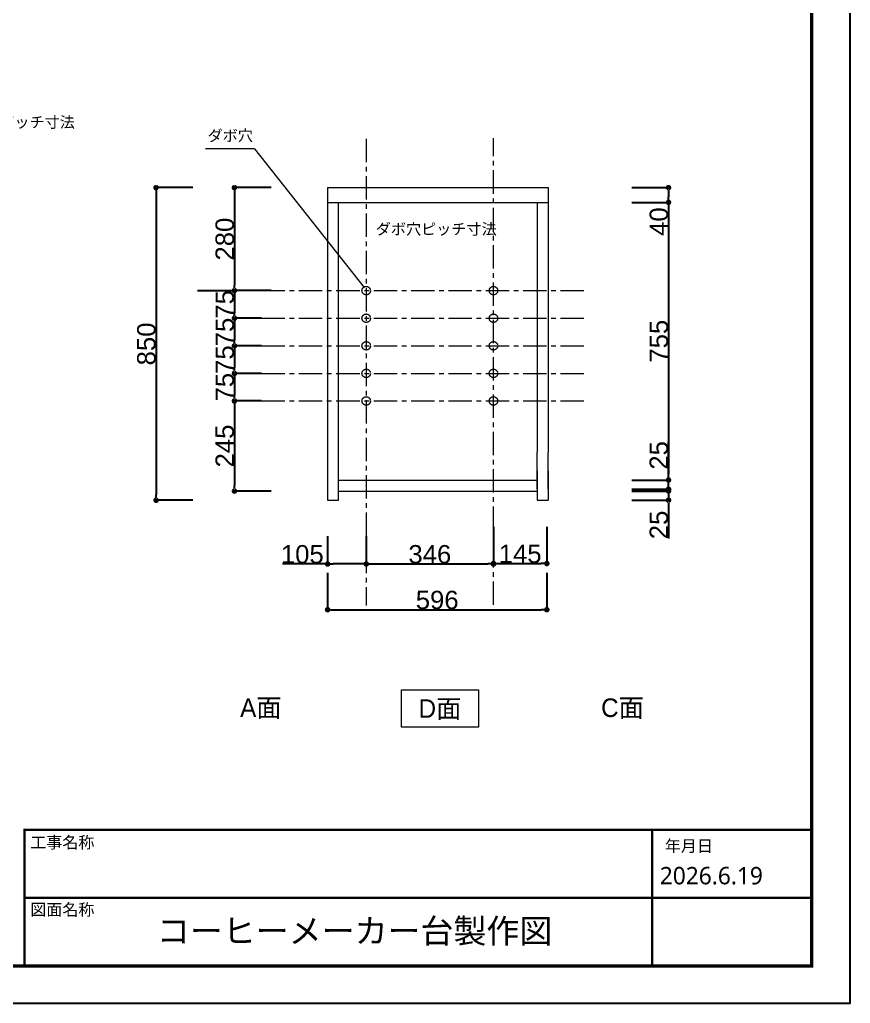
# Model space of a CAD drawing. Header units: millimetres. Extents: x 0 to 1313252738, y -131 to 560100888.
# Drawn here: x 1313109459 to 1313111717, y 560041800 to 560044475 of the extents above; entities that cross this region are included whole.
import ezdxf

# ---------------------------------------------------------------- set-up
doc = ezdxf.new("R2010")
doc.units = ezdxf.units.MM
doc.linetypes.add('CENTERX2', pattern=[101.6, 63.5, -12.7, 12.7, -12.7])
doc.linetypes.add('DASHED2', pattern=[9.525, 6.35, -3.175])
doc.layers.get('0').update_dxf_attribs({"lineweight": 0})
for name, color, linetype, lineweight in [('0001外周ライン', 7, 'Continuous', 9), ('TOS_M1', 7, 'Continuous', 9), ('家具', 7, 'Continuous', 0)]:
    doc.layers.add(name, color=color, linetype=linetype, lineweight=lineweight)
doc.layers.add('01用紙枠', color=5, linetype='Continuous')
doc.styles.add('onnjuku', font='arial.ttf')
doc.styles.add('メイリオ', font='')
doc.styles.get('メイリオ').set_extended_font_data('Meiryo')
doc.dimstyles.new('onnjuku', dxfattribs={"dimtxt": 100, "dimasz": 30, "dimexe": 1.25, "dimexo": 0.625, "dimtad": 1, "dimdec": 0, "dimtxsty": 'onnjuku', "dimblk": 'DOT', "dimcen": 2.5, "dimadec": 0, "dimazin": 0, "dimtfac": 1, "dimtdec": 0, "dimtmove": 0, "dimatfit": 3, "dimfxl": 500, "dimfxlon": 1, "dimarcsym": 0})

# ---------------------------------------------------------------- blocks, each defined once
blk = doc.blocks.new('_Dot')
at = {"color": 0, "linetype": 'ByBlock', "lineweight": -2}
blk.add_line((-0.5, 0), (-1, 0), dxfattribs=at)
at = {"color": 0, "linetype": 'ByBlock', "const_width": 0.5}
blk.add_lwpolyline([(-0.25, 0, 1), (0.25, 0, 1)], format="xyb", close=True, dxfattribs=at)
blk = doc.blocks.new('*D495')
at = {"layer": 'Defpoints', "color": 0, "transparency": 16777216}
for p in [(1313110364.5, 560044018.2), (1313109830, 560043168.2), (1313110364.5, 560043168.2)]:
    blk.add_point(p, dxfattribs=at)
at = {"layer": 'TOS_M1', "color": 0, "lineweight": -2, "transparency": 16777216}
for p, q in [((1313109930, 560044018.2), (1313109828.7, 560044018.2)), ((1313109830, 560044003.2), (1313109830, 560043183.2)), ((1313109930, 560043168.2), (1313109828.7, 560043168.2))]:
    blk.add_line(p, q, dxfattribs=at)
at = {"layer": 'TOS_M1', "color": 0, "lineweight": -2, "transparency": 16777216, "xscale": 15, "yscale": 15, "zscale": 15}
for p, rotation in [((1313109830, 560044018.2), 90), ((1313109830, 560043168.2), 270)]:
    blk.add_blockref('_Dot', p, dxfattribs=dict(at, rotation=rotation))
at = {"layer": 'TOS_M1', "color": 0, "transparency": 16777216, "insert": (1313109803.8, 560043593.2), "char_height": 50, "attachment_point": 5, "rotation": 90, "style": 'onnjuku'}
blk.add_mtext('850', dxfattribs=at)
blk = doc.blocks.new('*D572')
at = {"layer": 'Defpoints', "color": 0, "transparency": 16777216}
for p in [(1313110296.2, 560044018.2), (1313107350.2, 560043738.2), (1313110043, 560043738.2)]:
    blk.add_point(p, dxfattribs=at)
at = {"layer": 'TOS_M1', "color": 0, "lineweight": -2, "transparency": 16777216}
for p, q in [((1313110143, 560044018.2), (1313110041.7, 560044018.2)), ((1313110043, 560044003.2), (1313110043, 560043753.2)), ((1313109943, 560043738.2), (1313110044.2, 560043738.2))]:
    blk.add_line(p, q, dxfattribs=at)
at = {"layer": 'TOS_M1', "color": 0, "lineweight": -2, "transparency": 16777216, "xscale": 15, "yscale": 15, "zscale": 15}
for p, rotation in [((1313110043, 560044018.2), 90), ((1313110043, 560043738.2), 270)]:
    blk.add_blockref('_Dot', p, dxfattribs=dict(at, rotation=rotation))
at = {"layer": 'TOS_M1', "color": 0, "transparency": 16777216, "insert": (1313110016.8, 560043878.2), "char_height": 50, "attachment_point": 5, "rotation": 90, "style": 'onnjuku'}
blk.add_mtext('280', dxfattribs=at)
blk = doc.blocks.new('*D573')
at = {"layer": 'Defpoints', "color": 0, "transparency": 16777216}
for p in [(1313110296.2, 560043738.2), (1313110043, 560043663.2), (1313110116.7, 560043663.2)]:
    blk.add_point(p, dxfattribs=at)
at = {"layer": 'TOS_M1', "color": 0, "lineweight": -2, "transparency": 16777216}
for p, q in [((1313110143, 560043738.2), (1313110041.7, 560043738.2)), ((1313110043, 560043723.2), (1313110043, 560043678.2)), ((1313110116.1, 560043663.2), (1313110041.7, 560043663.2))]:
    blk.add_line(p, q, dxfattribs=at)
at = {"layer": 'TOS_M1', "color": 0, "lineweight": -2, "transparency": 16777216, "xscale": 15, "yscale": 15, "zscale": 15}
for p, rotation in [((1313110043, 560043738.2), 90), ((1313110043, 560043663.2), 270)]:
    blk.add_blockref('_Dot', p, dxfattribs=dict(at, rotation=rotation))
at = {"layer": 'TOS_M1', "color": 0, "transparency": 16777216, "insert": (1313110016.9, 560043700.7), "char_height": 50, "attachment_point": 5, "rotation": 90, "style": 'onnjuku'}
blk.add_mtext('75', dxfattribs=at)
blk = doc.blocks.new('*D568')
at = {"layer": 'Defpoints', "color": 0, "transparency": 16777216}
for p in [(1313110116.7, 560043663.2), (1313110043, 560043588.2), (1313110116.7, 560043588.2)]:
    blk.add_point(p, dxfattribs=at)
at = {"layer": 'TOS_M1', "color": 0, "lineweight": -2, "transparency": 16777216}
for p, q in [((1313110116.1, 560043663.2), (1313110041.7, 560043663.2)), ((1313110043, 560043648.2), (1313110043, 560043603.2)), ((1313110116.1, 560043588.2), (1313110041.7, 560043588.2))]:
    blk.add_line(p, q, dxfattribs=at)
at = {"layer": 'TOS_M1', "color": 0, "lineweight": -2, "transparency": 16777216, "xscale": 15, "yscale": 15, "zscale": 15}
for p, rotation in [((1313110043, 560043663.2), 90), ((1313110043, 560043588.2), 270)]:
    blk.add_blockref('_Dot', p, dxfattribs=dict(at, rotation=rotation))
at = {"layer": 'TOS_M1', "color": 0, "transparency": 16777216, "insert": (1313110016.9, 560043625.7), "char_height": 50, "attachment_point": 5, "rotation": 90, "style": 'onnjuku'}
blk.add_mtext('75', dxfattribs=at)
blk = doc.blocks.new('*D569')
at = {"layer": 'Defpoints', "color": 0, "transparency": 16777216}
for p in [(1313110116.7, 560043588.2), (1313110043, 560043513.2), (1313110116.7, 560043513.2)]:
    blk.add_point(p, dxfattribs=at)
at = {"layer": 'TOS_M1', "color": 0, "lineweight": -2, "transparency": 16777216}
for p, q in [((1313110116.1, 560043588.2), (1313110041.7, 560043588.2)), ((1313110043, 560043573.2), (1313110043, 560043528.2)), ((1313110116.1, 560043513.2), (1313110041.7, 560043513.2))]:
    blk.add_line(p, q, dxfattribs=at)
at = {"layer": 'TOS_M1', "color": 0, "lineweight": -2, "transparency": 16777216, "xscale": 15, "yscale": 15, "zscale": 15}
for p, rotation in [((1313110043, 560043588.2), 90), ((1313110043, 560043513.2), 270)]:
    blk.add_blockref('_Dot', p, dxfattribs=dict(at, rotation=rotation))
at = {"layer": 'TOS_M1', "color": 0, "transparency": 16777216, "insert": (1313110016.9, 560043550.7), "char_height": 50, "attachment_point": 5, "rotation": 90, "style": 'onnjuku'}
blk.add_mtext('75', dxfattribs=at)
blk = doc.blocks.new('*D570')
at = {"layer": 'Defpoints', "color": 0, "transparency": 16777216}
for p in [(1313110116.7, 560043513.2), (1313110043, 560043438.2), (1313110116.7, 560043438.2)]:
    blk.add_point(p, dxfattribs=at)
at = {"layer": 'TOS_M1', "color": 0, "lineweight": -2, "transparency": 16777216}
for p, q in [((1313110116.1, 560043513.2), (1313110041.7, 560043513.2)), ((1313110043, 560043498.2), (1313110043, 560043453.2)), ((1313110116.1, 560043438.2), (1313110041.7, 560043438.2))]:
    blk.add_line(p, q, dxfattribs=at)
at = {"layer": 'TOS_M1', "color": 0, "lineweight": -2, "transparency": 16777216, "xscale": 15, "yscale": 15, "zscale": 15}
for p, rotation in [((1313110043, 560043513.2), 90), ((1313110043, 560043438.2), 270)]:
    blk.add_blockref('_Dot', p, dxfattribs=dict(at, rotation=rotation))
at = {"layer": 'TOS_M1', "color": 0, "transparency": 16777216, "insert": (1313110016.9, 560043475.7), "char_height": 50, "attachment_point": 5, "rotation": 90, "style": 'onnjuku'}
blk.add_mtext('75', dxfattribs=at)
blk = doc.blocks.new('*D571')
at = {"layer": 'Defpoints', "color": 0, "transparency": 16777216}
for p in [(1313110116.7, 560043438.2), (1313110043, 560043193.2), (1313110296.2, 560043193.2)]:
    blk.add_point(p, dxfattribs=at)
at = {"layer": 'TOS_M1', "color": 0, "lineweight": -2, "transparency": 16777216}
for p, q in [((1313110116.1, 560043438.2), (1313110041.7, 560043438.2)), ((1313110043, 560043423.2), (1313110043, 560043208.2)), ((1313110143, 560043193.2), (1313110041.7, 560043193.2))]:
    blk.add_line(p, q, dxfattribs=at)
at = {"layer": 'TOS_M1', "color": 0, "lineweight": -2, "transparency": 16777216, "xscale": 15, "yscale": 15, "zscale": 15}
for p, rotation in [((1313110043, 560043438.2), 90), ((1313110043, 560043193.2), 270)]:
    blk.add_blockref('_Dot', p, dxfattribs=dict(at, rotation=rotation))
at = {"layer": 'TOS_M1', "color": 0, "transparency": 16777216, "insert": (1313110016.8, 560043315.7), "char_height": 50, "attachment_point": 5, "rotation": 90, "style": 'onnjuku'}
blk.add_mtext('245', dxfattribs=at)
blk = doc.blocks.new('*D574')
at = {"layer": 'Defpoints', "color": 0, "transparency": 16777216}
for p in [(1313110896.2, 560044018.2), (1313110896.2, 560043978.2), (1313111223.1, 560043978.2)]:
    blk.add_point(p, dxfattribs=at)
at = {"layer": 'TOS_M1', "color": 0, "lineweight": -2, "transparency": 16777216}
for p, q in [((1313111123.1, 560044018.2), (1313111224.4, 560044018.2)), ((1313111223.1, 560044003.2), (1313111223.1, 560043993.2)), ((1313111123.1, 560043978.2), (1313111224.4, 560043978.2)), ((1313111223.1, 560043978.2), (1313111223.1, 560043888.4))]:
    blk.add_line(p, q, dxfattribs=at)
at = {"layer": 'TOS_M1', "color": 0, "lineweight": -2, "transparency": 16777216, "xscale": 15, "yscale": 15, "zscale": 15}
for p, rotation in [((1313111223.1, 560044018.2), 90), ((1313111223.1, 560043978.2), 270)]:
    blk.add_blockref('_Dot', p, dxfattribs=dict(at, rotation=rotation))
at = {"layer": 'TOS_M1', "color": 0, "transparency": 16777216, "insert": (1313111197, 560043925.8), "char_height": 50, "attachment_point": 5, "rotation": 90, "style": 'onnjuku'}
blk.add_mtext('40', dxfattribs=at)
blk = doc.blocks.new('*D575')
at = {"layer": 'Defpoints', "color": 0, "transparency": 16777216}
for p in [(1313110896.2, 560043978.2), (1313110866.2, 560043223.2), (1313111223.1, 560043223.2)]:
    blk.add_point(p, dxfattribs=at)
at = {"layer": 'TOS_M1', "color": 0, "lineweight": -2, "transparency": 16777216}
for p, q in [((1313111123.1, 560043978.2), (1313111224.4, 560043978.2)), ((1313111223.1, 560043963.2), (1313111223.1, 560043238.2)), ((1313111123.1, 560043223.2), (1313111224.4, 560043223.2))]:
    blk.add_line(p, q, dxfattribs=at)
at = {"layer": 'TOS_M1', "color": 0, "lineweight": -2, "transparency": 16777216, "xscale": 15, "yscale": 15, "zscale": 15}
for p, rotation in [((1313111223.1, 560043978.2), 90), ((1313111223.1, 560043223.2), 270)]:
    blk.add_blockref('_Dot', p, dxfattribs=dict(at, rotation=rotation))
at = {"layer": 'TOS_M1', "color": 0, "transparency": 16777216, "insert": (1313111197.1, 560043600.7), "char_height": 50, "attachment_point": 5, "rotation": 90, "style": 'onnjuku'}
blk.add_mtext('755', dxfattribs=at)
blk = doc.blocks.new('*D576')
at = {"layer": 'Defpoints', "color": 0, "transparency": 16777216}
for p in [(1313110892.3, 560043223.2), (1313110892.3, 560043198.2), (1313111223.1, 560043198.2)]:
    blk.add_point(p, dxfattribs=at)
at = {"layer": 'TOS_M1', "color": 0, "lineweight": -2, "transparency": 16777216}
for p, q in [((1313111223.1, 560043238.2), (1313111223.1, 560043327.3)), ((1313111123.1, 560043223.2), (1313111224.4, 560043223.2)), ((1313111223.1, 560043198.2), (1313111223.1, 560043223.2)), ((1313111123.1, 560043198.2), (1313111224.4, 560043198.2)), ((1313111223.1, 560043183.2), (1313111223.1, 560043168.2))]:
    blk.add_line(p, q, dxfattribs=at)
at = {"layer": 'TOS_M1', "color": 0, "lineweight": -2, "transparency": 16777216, "xscale": 15, "yscale": 15, "zscale": 15}
for p, rotation in [((1313111223.1, 560043223.2), 270), ((1313111223.1, 560043198.2), 90)]:
    blk.add_blockref('_Dot', p, dxfattribs=dict(at, rotation=rotation))
at = {"layer": 'TOS_M1', "color": 0, "transparency": 16777216, "insert": (1313111197, 560043290.2), "char_height": 50, "attachment_point": 5, "rotation": 90, "style": 'onnjuku'}
blk.add_mtext('25', dxfattribs=at)
blk = doc.blocks.new('*D577')
at = {"layer": 'Defpoints', "color": 0, "transparency": 16777216}
for p in [(1313110866.2, 560043193.2), (1313110866.2, 560043168.2), (1313111223.1, 560043168.2)]:
    blk.add_point(p, dxfattribs=at)
at = {"layer": 'TOS_M1', "color": 0, "lineweight": -2, "transparency": 16777216}
for p, q in [((1313111223.1, 560043208.2), (1313111223.1, 560043223.2)), ((1313111123.1, 560043193.2), (1313111224.4, 560043193.2)), ((1313111223.1, 560043193.2), (1313111223.1, 560043168.2)), ((1313111123.1, 560043168.2), (1313111224.4, 560043168.2)), ((1313111223.1, 560043153.2), (1313111223.1, 560043064.1))]:
    blk.add_line(p, q, dxfattribs=at)
at = {"layer": 'TOS_M1', "color": 0, "lineweight": -2, "transparency": 16777216, "xscale": 15, "yscale": 15, "zscale": 15}
for p, rotation in [((1313111223.1, 560043193.2), 270), ((1313111223.1, 560043168.2), 90)]:
    blk.add_blockref('_Dot', p, dxfattribs=dict(at, rotation=rotation))
at = {"layer": 'TOS_M1', "color": 0, "transparency": 16777216, "insert": (1313111197, 560043101.1), "char_height": 50, "attachment_point": 5, "rotation": 90, "style": 'onnjuku'}
blk.add_mtext('25', dxfattribs=at)
blk = doc.blocks.new('*D585')
at = {"layer": 'Defpoints', "color": 0, "transparency": 16777216}
for p in [(1313110296.2, 560043072.8), (1313110892.2, 560043072.8), (1313110892.2, 560042870.6)]:
    blk.add_point(p, dxfattribs=at)
at = {"layer": 'TOS_M1', "color": 0, "lineweight": -2, "transparency": 16777216}
for p, q in [((1313110296.2, 560042970.6), (1313110296.2, 560042869.3)), ((1313110892.2, 560042970.6), (1313110892.2, 560042869.3)), ((1313110311.2, 560042870.6), (1313110877.2, 560042870.6))]:
    blk.add_line(p, q, dxfattribs=at)
at = {"layer": 'TOS_M1', "color": 0, "lineweight": -2, "transparency": 16777216, "xscale": 15, "yscale": 15, "zscale": 15, "rotation": 180}
blk.add_blockref('_Dot', (1313110296.2, 560042870.6), dxfattribs=at)
at = {"layer": 'TOS_M1', "color": 0, "lineweight": -2, "transparency": 16777216, "xscale": 15, "yscale": 15, "zscale": 15}
blk.add_blockref('_Dot', (1313110892.2, 560042870.6), dxfattribs=at)
at = {"layer": 'TOS_M1', "color": 0, "transparency": 16777216, "insert": (1313110594.2, 560042896.7), "char_height": 50, "attachment_point": 5, "style": 'onnjuku'}
blk.add_mtext('596', dxfattribs=at)
blk = doc.blocks.new('*D587')
at = {"layer": 'Defpoints', "color": 0, "transparency": 16777216}
for p in [(1313110296.2, 560043071.4), (1313110401.2, 560043071.4), (1313110401.2, 560042994.9)]:
    blk.add_point(p, dxfattribs=at)
at = {"layer": 'TOS_M1', "color": 0, "lineweight": -2, "transparency": 16777216}
for p, q in [((1313110296.2, 560043070.8), (1313110296.2, 560042993.6)), ((1313110401.2, 560043070.8), (1313110401.2, 560042993.6)), ((1313110296.2, 560042994.9), (1313110173.8, 560042994.9)), ((1313110386.2, 560042994.9), (1313110311.2, 560042994.9))]:
    blk.add_line(p, q, dxfattribs=at)
at = {"layer": 'TOS_M1', "color": 0, "lineweight": -2, "transparency": 16777216, "xscale": 15, "yscale": 15, "zscale": 15, "rotation": 180}
blk.add_blockref('_Dot', (1313110296.2, 560042994.9), dxfattribs=at)
at = {"layer": 'TOS_M1', "color": 0, "lineweight": -2, "transparency": 16777216, "xscale": 15, "yscale": 15, "zscale": 15}
blk.add_blockref('_Dot', (1313110401.2, 560042994.9), dxfattribs=at)
at = {"layer": 'TOS_M1', "color": 0, "transparency": 16777216, "insert": (1313110227.5, 560043021), "char_height": 50, "attachment_point": 5, "style": 'onnjuku'}
blk.add_mtext('105', dxfattribs=at)
blk = doc.blocks.new('*D588')
at = {"layer": 'Defpoints', "color": 0, "transparency": 16777216}
for p in [(1313110747.2, 560043098.8), (1313110892.2, 560043098.8), (1313110892.2, 560042996.1)]:
    blk.add_point(p, dxfattribs=at)
at = {"layer": 'TOS_M1', "color": 0, "lineweight": -2, "transparency": 16777216}
for p, q in [((1313110747.2, 560043096.1), (1313110747.2, 560042994.9)), ((1313110892.2, 560043096.1), (1313110892.2, 560042994.9)), ((1313110762.2, 560042996.1), (1313110877.2, 560042996.1))]:
    blk.add_line(p, q, dxfattribs=at)
at = {"layer": 'TOS_M1', "color": 0, "lineweight": -2, "transparency": 16777216, "xscale": 15, "yscale": 15, "zscale": 15, "rotation": 180}
blk.add_blockref('_Dot', (1313110747.2, 560042996.1), dxfattribs=at)
at = {"layer": 'TOS_M1', "color": 0, "lineweight": -2, "transparency": 16777216, "xscale": 15, "yscale": 15, "zscale": 15}
blk.add_blockref('_Dot', (1313110892.2, 560042996.1), dxfattribs=at)
at = {"layer": 'TOS_M1', "color": 0, "transparency": 16777216, "insert": (1313110819.7, 560043022.3), "char_height": 50, "attachment_point": 5, "style": 'onnjuku'}
blk.add_mtext('145', dxfattribs=at)
blk = doc.blocks.new('*D586')
at = {"layer": 'Defpoints', "color": 0, "transparency": 16777216}
for p in [(1313110401.2, 560042994.9), (1313110747.2, 560042994.9), (1313110747.2, 560042994.9)]:
    blk.add_point(p, dxfattribs=at)
at = {"layer": 'TOS_M1', "color": 0, "lineweight": -2, "transparency": 16777216}
for p, q in [((1313110401.2, 560042994.9), (1313110401.2, 560042996.1)), ((1313110416.2, 560042994.9), (1313110732.2, 560042994.9)), ((1313110747.2, 560042994.9), (1313110747.2, 560042996.1))]:
    blk.add_line(p, q, dxfattribs=at)
at = {"layer": 'TOS_M1', "color": 0, "lineweight": -2, "transparency": 16777216, "xscale": 15, "yscale": 15, "zscale": 15, "rotation": 180}
blk.add_blockref('_Dot', (1313110401.2, 560042994.9), dxfattribs=at)
at = {"layer": 'TOS_M1', "color": 0, "lineweight": -2, "transparency": 16777216, "xscale": 15, "yscale": 15, "zscale": 15}
blk.add_blockref('_Dot', (1313110747.2, 560042994.9), dxfattribs=at)
at = {"layer": 'TOS_M1', "color": 0, "transparency": 16777216, "insert": (1313110574.2, 560043021), "char_height": 50, "attachment_point": 5, "style": 'onnjuku'}
blk.add_mtext('346', dxfattribs=at)

msp = doc.modelspace()

# ---------------------------------------------------------------- linework, layer by layer
at = {"layer": '0001外周ライン'}
for p, q in [((1313110326.196, 560043168.156), (1313110326.196, 560043978.156)), ((1313110296.196, 560043168.156), (1313110326.196, 560043168.156)), ((1313110866.196, 560043168.156), (1313110896.196, 560043168.156))]:
    msp.add_line(p, q, dxfattribs=at)
at = {"layer": '0001外周ライン', "color": 1, "linetype": 'DASHED2'}
for centre in [(1313110401.196, 560043738.182), (1313110747.196, 560043738.182), (1313110401.196, 560043663.182), (1313110747.196, 560043663.182), (1313110401.196, 560043588.182), (1313110747.196, 560043588.182), (1313110401.196, 560043513.182), (1313110747.196, 560043513.182), (1313110401.196, 560043438.182), (1313110747.196, 560043438.182)]:
    msp.add_circle(centre, 11.481, dxfattribs=at)
at = {"layer": '01用紙枠'}
msp.add_lwpolyline([(1313104153.161, 560047149.364), (1313104153.161, 560041800.393), (1313111717.362, 560041800.393), (1313111717.362, 560047149.364)], close=True, dxfattribs=at)
msp.add_lwpolyline([(1313104153.161, 560047149.364), (1313104153.161, 560041800.393), (1313111717.362, 560041800.393), (1313111717.362, 560047149.364)], close=True, dxfattribs=at)
for points, const_width in [([(1313104258.256, 560041901.729), (1313111612.266, 560041901.729), (1313111612.266, 560047048.027), (1313104258.256, 560047048.027)], 9.005), ([(1313104258.256, 560041901.729), (1313111612.266, 560041901.729), (1313111612.266, 560047048.027), (1313104258.256, 560047048.027)], 9.005), ([(1313111178.608, 560042272.296), (1313109471.926, 560042272.296), (1313109471.926, 560042087.013), (1313111178.608, 560042087.013)], 6.58), ([(1313111178.608, 560042272.296), (1313111612.266, 560042272.296), (1313111612.266, 560042087.013), (1313111178.608, 560042087.013)], 6.58), ([(1313111178.608, 560042087.013), (1313109471.926, 560042087.013), (1313109471.926, 560041901.729), (1313111178.608, 560041901.729)], 6.58), ([(1313111178.608, 560042087.013), (1313111612.266, 560042087.013), (1313111612.266, 560041901.729), (1313111178.608, 560041901.729)], 6.58)]:
    msp.add_lwpolyline(points, close=True, dxfattribs=dict(at, const_width=const_width))
at = {"layer": '家具', "linetype": 'CENTERX2'}
for p, q in [((1313110401.196, 560044151.151), (1313110401.196, 560042881.61)), ((1313110747.196, 560042884.18), (1313110747.196, 560044152.562)), ((1313110116.747, 560043738.182), (1313111002.798, 560043738.182)), ((1313110116.747, 560043663.182), (1313111002.798, 560043663.182)), ((1313110116.747, 560043588.182), (1313111002.798, 560043588.182)), ((1313110116.747, 560043513.182), (1313111002.798, 560043513.182)), ((1313110116.747, 560043438.182), (1313111002.798, 560043438.182))]:
    msp.add_line(p, q, dxfattribs=at)
at = {"layer": '家具'}
for p, q in [((1313110097.511, 560044123.542), (1313109964.74, 560044123.542)), ((1313110097.511, 560044123.542), (1313110396.017, 560043746.776)), ((1313110296.196, 560044018.156), (1313110296.196, 560043168.156)), ((1313110296.196, 560044018.156), (1313110896.196, 560044018.156)), ((1313110896.196, 560044018.156), (1313110896.196, 560043298.156)), ((1313110296.196, 560043978.156), (1313110896.196, 560043978.156)), ((1313110866.196, 560043978.156), (1313110866.196, 560043298.156)), ((1313110866.196, 560043248.156), (1313110866.196, 560043298.156)), ((1313110896.196, 560043248.156), (1313110896.196, 560043298.156)), ((1313110866.196, 560043248.156), (1313110866.196, 560043168.156)), ((1313110866.196, 560043198.156), (1313110866.196, 560043248.156)), ((1313110896.196, 560043198.156), (1313110896.196, 560043248.156)), ((1313110896.196, 560043248.156), (1313110896.196, 560043168.156)), ((1313110326.196, 560043223.156), (1313110866.196, 560043223.156)), ((1313110326.196, 560043193.156), (1313110866.196, 560043193.156))]:
    msp.add_line(p, q, dxfattribs=at)

# ---------------------------------------------------------------- texts
at = {"layer": '01用紙枠', "style": 'メイリオ'}
for s, height, p in [('工事名称', 31.9454, (1313109487.899, 560042221.982)), ('年月日', 31.9454, (1313111212.949, 560042212.33)), ('2026.6.19', 47.3787, (1313111199.439, 560042123.886)), ('図面名称', 31.9454, (1313109487.899, 560042039.095)), ('コーヒーメーカー台製作図', 65.68062, (1313109832.176, 560041964.333))]:
    msp.add_text(s, height=height, dxfattribs=at).set_placement(p)
at = {"layer": '家具', "style": 'onnjuku'}
for s, width, gutter_width, heights, insert, char_height, attachment_point in [('{\\fMS PGothic|b0|i0|c128|p50;ダボ穴ピッチ寸法}', 352.95679, 150.687, [0], (1313109280.4, 560044211.272), 30.13733, 1), ('{\\fMS PGothic|b0|i0|c128|p50;ダボ穴}', 575.74842, 150.687, [0], (1313110093.361, 560044174.61), 30.13733, 3), ('{\\fMS PGothic|b0|i0|c128|p50;ダボ穴ピッチ寸法}', 352.95679, 150.687, [0], (1313110756.029, 560043920.671), 30.13733, 3), ('{\\fMS PGothic|b0|i0|c128|p50;A面}', 507.97901, 252.209, [66.778], (1313110058.453, 560042629.362), 50.44181, 1), ('{\\fMS PGothic|b0|i0|c128|p50;C面}', 507.97901, 252.209, [66.778], (1313111039.883, 560042629.362), 50.44181, 1)]:
    msp.add_mtext_dynamic_manual_height_columns(s, width=width, gutter_width=gutter_width, heights=heights, dxfattribs=dict(at, insert=insert, char_height=char_height, attachment_point=attachment_point))
at = {"layer": '家具', "insert": (1313110601.8, 560042599.13), "char_height": 50.44181, "attachment_point": 5, "style": 'onnjuku', "bg_fill": 16, "box_fill_scale": 1.5, "bg_fill_color": 256, "bg_fill_transparency": 0}
msp.add_mtext_dynamic_manual_height_columns('{\\fMS PGothic|b0|i0|c128|p50;D面}', width=158.59576, gutter_width=252.209, heights=[66.778], dxfattribs=at)

# ---------------------------------------------------------------- dimensions: what is measured, and where the dimension line sits
at = {"layer": 'TOS_M1'}
for base, p1, p2, picture, middle in [((1313110042.959, 560043738.182), (1313110296.196, 560044018.156), (1313107350.196, 560043738.182), '*D572', (1313110016.806, 560043878.169)), ((1313109829.975, 560043168.156), (1313110364.453, 560044018.156), (1313110364.453, 560043168.156), '*D495', (1313109803.822, 560043593.156)), ((1313111223.115, 560043978.156), (1313110896.196, 560044018.156), (1313110896.196, 560043978.156), '*D574', (1313111196.961, 560043925.798)), ((1313111223.115, 560043223.156), (1313110896.196, 560043978.156), (1313110866.196, 560043223.156), '*D575', (1313111197.064, 560043600.656)), ((1313110042.959, 560043663.182), (1313110296.196, 560043738.182), (1313110116.747, 560043663.182), '*D573', (1313110016.908, 560043700.682)), ((1313110042.959, 560043588.182), (1313110116.747, 560043663.182), (1313110116.747, 560043588.182), '*D568', (1313110016.908, 560043625.682)), ((1313110042.959, 560043513.182), (1313110116.747, 560043588.182), (1313110116.747, 560043513.182), '*D569', (1313110016.908, 560043550.682)), ((1313110042.959, 560043438.182), (1313110116.747, 560043513.182), (1313110116.747, 560043438.182), '*D570', (1313110016.908, 560043475.682)), ((1313110042.959, 560043193.156), (1313110116.747, 560043438.182), (1313110296.196, 560043193.156), '*D571', (1313110016.806, 560043315.669)), ((1313111223.115, 560043168.156), (1313110866.196, 560043193.156), (1313110866.196, 560043168.156), '*D577', (1313111196.961, 560043101.105))]:
    dim = msp.add_linear_dim(base=base, p1=p1, p2=p2, angle=90, dimstyle='onnjuku', override={"dimtxt": 50, "dimasz": 15, "dimfxl": 100}, dxfattribs=at)
    dim.commit()
    dim.dimension.update_dxf_attribs({"geometry": picture, "text_midpoint": middle})
dim = msp.add_linear_dim(base=(1313111223.115, 560043198.156), p1=(1313110892.349, 560043223.156), p2=(1313110892.349, 560043198.156), angle=90, dimstyle='onnjuku', override={"dimtxt": 50, "dimasz": 15, "dimfxl": 100}, dxfattribs=at)
dim.commit()
dim.dimension.update_dxf_attribs({"geometry": '*D576', "text_midpoint": (1313111223.115, 560043290.206), "dimtype": 160})
for base, p1, p2, picture, middle in [((1313110892.196, 560042996.113), (1313110747.196, 560043098.807), (1313110892.196, 560043098.807), '*D588', (1313110819.696, 560043022.267)), ((1313110892.196, 560042870.554), (1313110296.196, 560043072.803), (1313110892.196, 560043072.803), '*D585', (1313110594.196, 560042896.708)), ((1313110747.196, 560042994.863), (1313110401.196, 560042994.863), (1313110747.196, 560042994.863), '*D586', (1313110574.196, 560043021.034))]:
    dim = msp.add_linear_dim(base=base, p1=p1, p2=p2, dimstyle='onnjuku', override={"dimtxt": 50, "dimasz": 15, "dimfxl": 100}, dxfattribs=at)
    dim.commit()
    dim.dimension.update_dxf_attribs({"geometry": picture, "text_midpoint": middle})
dim = msp.add_linear_dim(base=(1313110401.196, 560042994.863), p1=(1313110296.196, 560043071.403), p2=(1313110401.196, 560043071.403), dimstyle='onnjuku', override={"dimtxt": 50, "dimasz": 15, "dimfxl": 100}, dxfattribs=at)
dim.commit()
dim.dimension.update_dxf_attribs({"geometry": '*D587', "text_midpoint": (1313110227.501, 560042994.863), "dimtype": 160})

doc.saveas('drawing.dxf')
